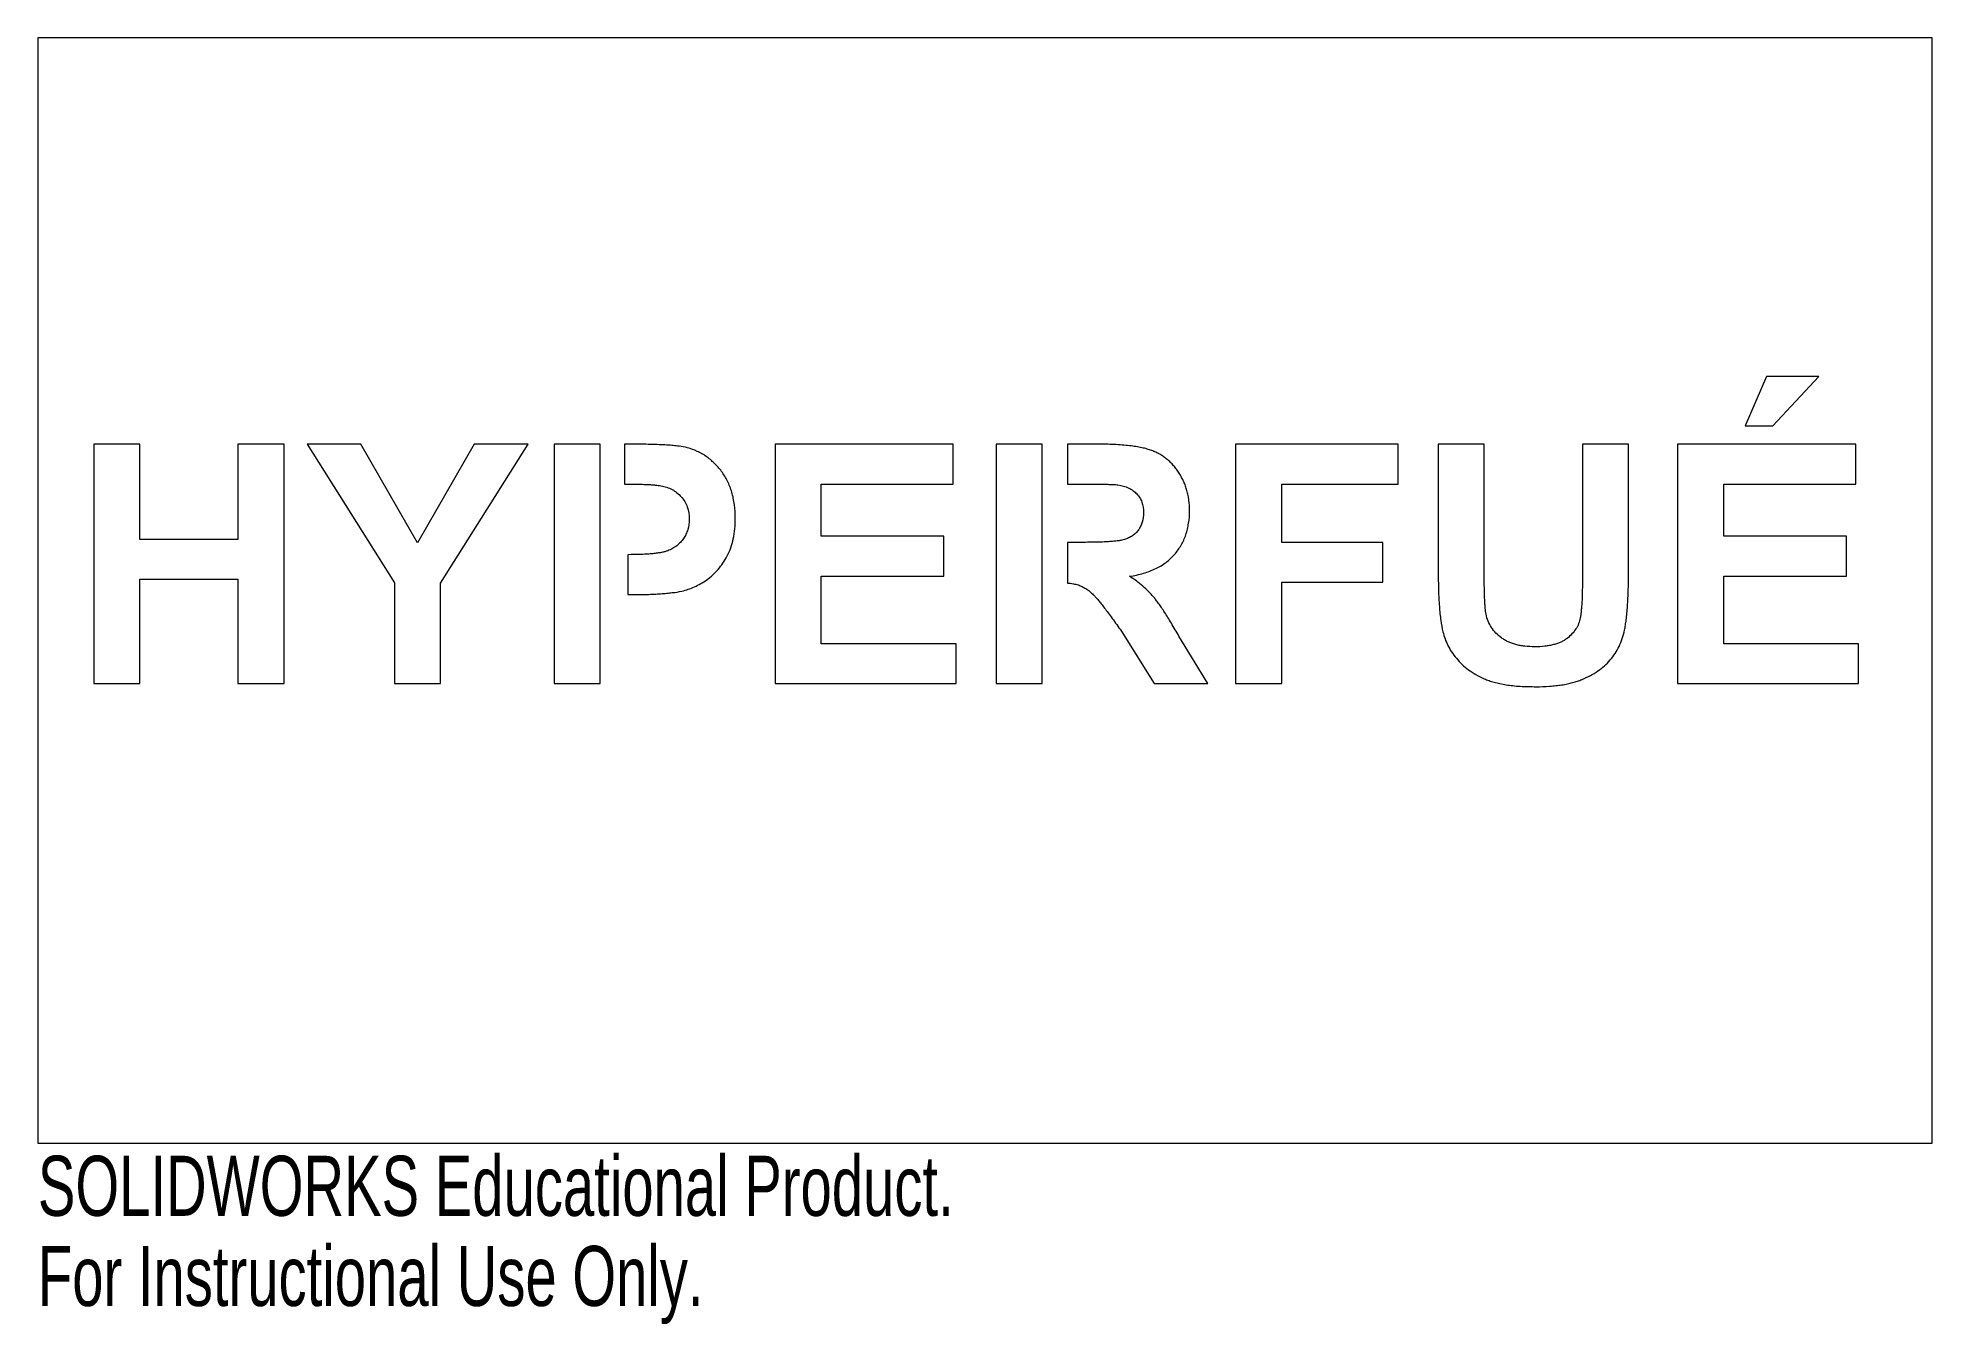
# Model space of a CAD drawing. Header units: millimetres. Extents: x -15.2 to 0, y -1.5 to 8.9.
import ezdxf

# ---------------------------------------------------------------- set-up
doc = ezdxf.new("R2010")
doc.units = ezdxf.units.MM
doc.styles.add('SLDTEXTSTYLE0', font='TXT', dxfattribs={"width": 0.7})

msp = doc.modelspace()

# ---------------------------------------------------------------- linework, layer by layer
at = {"color": 7, "linetype": 'Continuous', "lineweight": 15}
for p, q in [((-15.24, 8.89), (-15.24, 0)), ((0, 8.89), (-15.24, 8.89)), ((0, 0), (0, 8.89)), ((-1.332, 6.165), (-1.504, 5.77)), ((-0.912, 6.165), (-1.332, 6.165)), ((-1.282, 5.77), (-0.912, 6.165)), ((-1.504, 5.77), (-1.282, 5.77)), ((-14.791, 5.622), (-14.791, 3.696)), ((-14.42, 5.622), (-14.791, 5.622)), ((-14.42, 4.856), (-14.42, 5.622)), ((-13.63, 5.622), (-13.63, 4.856)), ((-13.259, 5.622), (-13.63, 5.622)), ((-13.259, 3.696), (-13.259, 5.622)), ((-13.074, 5.622), (-12.37, 4.506)), ((-12.641, 5.622), (-13.074, 5.622)), ((-12.186, 4.828), (-12.641, 5.622)), ((-11.729, 5.622), (-12.186, 4.828)), ((-12, 4.504), (-11.296, 5.622)), ((-11.296, 5.622), (-11.729, 5.622)), ((-11.086, 5.622), (-11.086, 3.696)), ((-10.716, 5.622), (-11.086, 5.622)), ((-10.716, 3.696), (-10.716, 5.622)), ((-10.52, 5.622), (-10.52, 5.301)), ((-10.47, 5.622), (-10.52, 5.622)), ((-9.308, 5.622), (-9.308, 3.696)), ((-7.876, 5.622), (-9.308, 5.622)), ((-7.876, 5.301), (-7.876, 5.622)), ((-7.16, 5.622), (-7.53, 5.622)), ((-7.53, 5.622), (-7.53, 3.696)), ((-7.16, 3.696), (-7.16, 5.622)), ((-6.955, 5.622), (-6.955, 5.301)), ((-6.722, 5.622), (-6.955, 5.622)), ((-5.604, 5.622), (-5.604, 3.696)), ((-4.295, 5.622), (-5.604, 5.622)), ((-4.295, 5.301), (-4.295, 5.622)), ((-3.974, 5.622), (-3.974, 4.599)), ((-3.604, 5.622), (-3.974, 5.622)), ((-3.604, 4.577), (-3.604, 5.622)), ((-2.813, 5.622), (-2.813, 4.554)), ((-2.443, 5.622), (-2.813, 5.622)), ((-2.443, 4.615), (-2.443, 5.622)), ((-2.048, 5.622), (-2.048, 3.696)), ((-0.615, 5.622), (-2.048, 5.622)), ((-0.615, 5.301), (-0.615, 5.622)), ((-8.938, 5.301), (-7.876, 5.301)), ((-8.938, 4.881), (-8.938, 5.301)), ((-6.955, 5.301), (-6.845, 5.301)), ((-5.233, 5.301), (-4.295, 5.301)), ((-5.233, 4.832), (-5.233, 5.301)), ((-1.677, 5.301), (-0.615, 5.301)), ((-1.677, 4.881), (-1.677, 5.301)), ((-7.95, 4.881), (-8.938, 4.881)), ((-7.95, 4.56), (-7.95, 4.881)), ((-0.69, 4.881), (-1.677, 4.881)), ((-0.69, 4.56), (-0.69, 4.881)), ((-13.63, 4.856), (-14.42, 4.856)), ((-10.494, 4.733), (-10.494, 4.412)), ((-6.955, 4.832), (-6.955, 4.505)), ((-6.861, 4.832), (-6.955, 4.832)), ((-4.419, 4.832), (-5.233, 4.832)), ((-4.419, 4.511), (-4.419, 4.832)), ((-14.42, 4.535), (-13.63, 4.535)), ((-14.42, 3.696), (-14.42, 4.535)), ((-13.63, 4.535), (-13.63, 3.696)), ((-12.37, 4.506), (-12.37, 3.696)), ((-12, 3.696), (-12, 4.504)), ((-8.938, 4.56), (-7.95, 4.56)), ((-8.938, 4.017), (-8.938, 4.56)), ((-5.233, 4.511), (-4.419, 4.511)), ((-5.233, 3.696), (-5.233, 4.511)), ((-1.677, 4.56), (-0.69, 4.56)), ((-1.677, 4.017), (-1.677, 4.56)), ((-10.494, 4.412), (-10.462, 4.412)), ((-6.533, 4.133), (-6.259, 3.696)), ((-7.851, 4.017), (-8.938, 4.017)), ((-7.851, 3.696), (-7.851, 4.017)), ((-5.826, 3.696), (-6.06, 4.077)), ((-0.591, 4.017), (-1.677, 4.017)), ((-0.591, 3.696), (-0.591, 4.017)), ((-14.791, 3.696), (-14.42, 3.696)), ((-13.63, 3.696), (-13.259, 3.696)), ((-12.37, 3.696), (-12, 3.696)), ((-11.086, 3.696), (-10.716, 3.696)), ((-9.308, 3.696), (-7.851, 3.696)), ((-7.53, 3.696), (-7.16, 3.696)), ((-6.259, 3.696), (-5.826, 3.696)), ((-5.604, 3.696), (-5.233, 3.696)), ((-2.048, 3.696), (-0.591, 3.696)), ((-15.24, 0), (0, 0))]:
    msp.add_line(p, q, dxfattribs=at)
for points, knots in [([(-10.013, 5.593), (-10.036, 5.599), (-10.074, 5.605), (-10.13, 5.611), (-10.183, 5.615), (-10.244, 5.618), (-10.34, 5.621), (-10.417, 5.622), (-10.47, 5.622)], [0, 0, 0, 0, 0.151571, 0.252279, 0.368745, 0.501838, 0.650831, 1, 1, 1, 1]), ([(-9.629, 5.024), (-9.629, 5.061), (-9.633, 5.116), (-9.644, 5.186), (-9.656, 5.235), (-9.672, 5.281), (-9.691, 5.324), (-9.713, 5.365), (-9.739, 5.403), (-9.767, 5.438), (-9.798, 5.469), (-9.829, 5.498), (-9.863, 5.524), (-9.898, 5.546), (-9.947, 5.571), (-9.986, 5.586), (-10.013, 5.593)], [0, 0, 0, 0, 0.149934, 0.220176, 0.287786, 0.353368, 0.417067, 0.479569, 0.541425, 0.60254, 0.661509, 0.719061, 0.775546, 0.831774, 0.887471, 1, 1, 1, 1]), ([(-5.974, 5.088), (-5.974, 5.116), (-5.977, 5.156), (-5.985, 5.209), (-5.995, 5.248), (-6.006, 5.285), (-6.02, 5.32), (-6.038, 5.355), (-6.057, 5.388), (-6.078, 5.42), (-6.102, 5.449), (-6.127, 5.476), (-6.154, 5.5), (-6.182, 5.521), (-6.213, 5.541), (-6.245, 5.557), (-6.279, 5.571), (-6.317, 5.584), (-6.36, 5.594), (-6.407, 5.603), (-6.46, 5.61), (-6.518, 5.615), (-6.606, 5.621), (-6.674, 5.622), (-6.722, 5.622)], [0, 0, 0, 0, 0.07769, 0.115491, 0.15273, 0.189149, 0.225738, 0.262032, 0.298714, 0.335014, 0.370125, 0.404778, 0.438961, 0.472886, 0.506755, 0.540927, 0.575684, 0.612562, 0.653968, 0.699711, 0.750273, 0.805345, 0.865432, 1, 1, 1, 1]), ([(-10.52, 5.301), (-10.486, 5.3), (-10.438, 5.301), (-10.377, 5.299), (-10.338, 5.298), (-10.304, 5.296), (-10.267, 5.293), (-10.242, 5.29), (-10.227, 5.287)], [0, 0, 0, 0, 0.343668, 0.49119, 0.624281, 0.741652, 0.843345, 1, 1, 1, 1]), ([(-10.227, 5.287), (-10.196, 5.281), (-10.15, 5.267), (-10.098, 5.232), (-10.063, 5.2), (-10.034, 5.162), (-10.007, 5.102), (-9.999, 5.052), (-10, 5.019)], [0, 0, 0, 0, 0.248654, 0.369351, 0.491379, 0.613912, 0.736822, 1, 1, 1, 1]), ([(-6.845, 5.301), (-6.808, 5.301), (-6.756, 5.301), (-6.69, 5.3), (-6.651, 5.299), (-6.617, 5.299), (-6.584, 5.297), (-6.563, 5.296), (-6.55, 5.295)], [0, 0, 0, 0, 0.374648, 0.530536, 0.666795, 0.78079, 0.875187, 1, 1, 1, 1]), ([(-6.55, 5.295), (-6.521, 5.29), (-6.478, 5.279), (-6.428, 5.249), (-6.398, 5.223), (-6.374, 5.192), (-6.35, 5.142), (-6.345, 5.1), (-6.345, 5.071)], [0, 0, 0, 0, 0.27111, 0.392998, 0.511329, 0.627212, 0.743644, 1, 1, 1, 1]), ([(-6.345, 5.071), (-6.346, 5.046), (-6.348, 5.008), (-6.367, 4.962), (-6.385, 4.932), (-6.407, 4.906), (-6.434, 4.884), (-6.465, 4.867), (-6.494, 4.855), (-6.522, 4.848), (-6.551, 4.844), (-6.586, 4.84), (-6.628, 4.837), (-6.676, 4.834), (-6.755, 4.833), (-6.818, 4.832), (-6.861, 4.832)], [0, 0, 0, 0, 0.118641, 0.172915, 0.22609, 0.27818, 0.330405, 0.384306, 0.440452, 0.474673, 0.518532, 0.572806, 0.63701, 0.712416, 0.79782, 1, 1, 1, 1]), ([(-6.457, 4.559), (-6.419, 4.565), (-6.364, 4.576), (-6.294, 4.599), (-6.247, 4.62), (-6.203, 4.643), (-6.163, 4.67), (-6.127, 4.701), (-6.095, 4.734), (-6.066, 4.77), (-6.042, 4.809), (-6.021, 4.85), (-6.003, 4.893), (-5.991, 4.939), (-5.978, 5.004), (-5.974, 5.054), (-5.974, 5.088)], [0, 0, 0, 0, 0.145951, 0.213167, 0.278311, 0.340344, 0.400917, 0.459956, 0.518089, 0.576278, 0.633355, 0.691218, 0.749475, 0.809205, 0.870638, 1, 1, 1, 1]), ([(-10, 5.019), (-9.999, 4.99), (-10.005, 4.949), (-10.025, 4.897), (-10.045, 4.862), (-10.07, 4.831), (-10.1, 4.804), (-10.134, 4.781), (-10.167, 4.766), (-10.197, 4.756), (-10.224, 4.75), (-10.257, 4.745), (-10.295, 4.74), (-10.338, 4.737), (-10.404, 4.734), (-10.457, 4.733), (-10.494, 4.733)], [0, 0, 0, 0, 0.129508, 0.190983, 0.253045, 0.314543, 0.375766, 0.438175, 0.503068, 0.539772, 0.583446, 0.633873, 0.692336, 0.75769, 0.831202, 1, 1, 1, 1]), ([(-10.059, 4.44), (-10.024, 4.448), (-9.972, 4.465), (-9.906, 4.5), (-9.856, 4.531), (-9.809, 4.57), (-9.765, 4.614), (-9.727, 4.666), (-9.692, 4.724), (-9.663, 4.789), (-9.636, 4.889), (-9.629, 4.969), (-9.629, 5.024)], [0, 0, 0, 0, 0.136217, 0.208096, 0.282986, 0.360343, 0.438991, 0.520516, 0.605548, 0.694843, 0.789465, 1, 1, 1, 1]), ([(-3.974, 4.599), (-3.973, 4.548), (-3.973, 4.475), (-3.969, 4.381), (-3.965, 4.318), (-3.96, 4.259), (-3.951, 4.191), (-3.943, 4.143), (-3.936, 4.112)], [0, 0, 0, 0, 0.30941, 0.448454, 0.578175, 0.698572, 0.808306, 1, 1, 1, 1]), ([(-3.589, 4.254), (-3.592, 4.27), (-3.595, 4.297), (-3.598, 4.336), (-3.6, 4.374), (-3.602, 4.417), (-3.603, 4.485), (-3.603, 4.539), (-3.604, 4.577)], [0, 0, 0, 0, 0.149437, 0.248861, 0.36599, 0.498619, 0.649061, 1, 1, 1, 1]), ([(-3.186, 3.671), (-3.15, 3.671), (-3.096, 3.673), (-3.028, 3.679), (-2.98, 3.685), (-2.935, 3.693), (-2.893, 3.703), (-2.854, 3.715), (-2.805, 3.733), (-2.75, 3.759), (-2.689, 3.796), (-2.636, 3.837), (-2.589, 3.885), (-2.55, 3.937), (-2.517, 3.995), (-2.492, 4.058), (-2.476, 4.116), (-2.467, 4.167), (-2.46, 4.212), (-2.455, 4.264), (-2.45, 4.322), (-2.447, 4.386), (-2.443, 4.484), (-2.443, 4.561), (-2.443, 4.615)], [0, 0, 0, 0, 0.076783, 0.112704, 0.14661, 0.178801, 0.209399, 0.23851, 0.266155, 0.31868, 0.368555, 0.416022, 0.462364, 0.508185, 0.554891, 0.602911, 0.653324, 0.681387, 0.713671, 0.750189, 0.791279, 0.836933, 0.886667, 1, 1, 1, 1]), ([(-10.462, 4.412), (-10.421, 4.411), (-10.361, 4.413), (-10.283, 4.415), (-10.231, 4.419), (-10.182, 4.422), (-10.125, 4.429), (-10.084, 4.434), (-10.059, 4.44)], [0, 0, 0, 0, 0.306738, 0.445876, 0.575632, 0.696017, 0.806245, 1, 1, 1, 1]), ([(-6.955, 4.505), (-6.94, 4.504), (-6.911, 4.5), (-6.872, 4.491), (-6.839, 4.477), (-6.807, 4.46), (-6.777, 4.438), (-6.752, 4.415), (-6.731, 4.393), (-6.712, 4.37), (-6.69, 4.343), (-6.664, 4.311), (-6.636, 4.274), (-6.591, 4.214), (-6.557, 4.166), (-6.533, 4.133)], [0, 0, 0, 0, 0.0667617, 0.1208287, 0.1696315, 0.2202597, 0.2734865, 0.3295726, 0.3628078, 0.4038775, 0.4535473, 0.5114871, 0.5778181, 0.6527822, 0.8276472, 0.8276472, 0.8276472, 0.8276472]), ([(-6.06, 4.077), (-6.079, 4.112), (-6.109, 4.163), (-6.148, 4.227), (-6.174, 4.269), (-6.199, 4.307), (-6.222, 4.34), (-6.244, 4.369), (-6.27, 4.402), (-6.305, 4.439), (-6.367, 4.497), (-6.42, 4.535), (-6.457, 4.559)], [0, 0, 0, 0, 0.192451, 0.278148, 0.35634, 0.427243, 0.491221, 0.548328, 0.597781, 0.692342, 0.790351, 1, 1, 1, 1]), ([(-2.813, 4.554), (-2.813, 4.519), (-2.814, 4.468), (-2.815, 4.402), (-2.817, 4.359), (-2.82, 4.32), (-2.823, 4.285), (-2.826, 4.254), (-2.832, 4.219), (-2.842, 4.178), (-2.865, 4.134), (-2.897, 4.094), (-2.93, 4.064), (-2.96, 4.043), (-2.986, 4.029), (-3.015, 4.018), (-3.046, 4.009), (-3.08, 4.001), (-3.13, 3.994), (-3.17, 3.992), (-3.197, 3.992)], [0, 0, 0, 0, 0.132448, 0.191007, 0.244324, 0.292905, 0.33674, 0.37537, 0.408898, 0.470133, 0.530864, 0.593445, 0.660036, 0.694907, 0.731404, 0.76972, 0.810258, 0.853458, 0.899061, 1, 1, 1, 1]), ([(-3.197, 3.992), (-3.224, 3.992), (-3.263, 3.995), (-3.314, 4.001), (-3.348, 4.01), (-3.381, 4.02), (-3.411, 4.032), (-3.439, 4.046), (-3.473, 4.069), (-3.51, 4.101), (-3.559, 4.162), (-3.581, 4.216), (-3.589, 4.254)], [0, 0, 0, 0, 0.15655, 0.229414, 0.298092, 0.364134, 0.427454, 0.48892, 0.548495, 0.663447, 0.774056, 1, 1, 1, 1]), ([(-3.936, 4.112), (-3.927, 4.074), (-3.906, 4.019), (-3.866, 3.949), (-3.828, 3.898), (-3.783, 3.85), (-3.73, 3.806), (-3.669, 3.767), (-3.614, 3.738), (-3.564, 3.719), (-3.522, 3.706), (-3.476, 3.695), (-3.426, 3.686), (-3.372, 3.679), (-3.291, 3.672), (-3.229, 3.672), (-3.186, 3.671)], [0, 0, 0, 0, 0.122907, 0.187026, 0.254376, 0.324175, 0.39626, 0.471681, 0.551357, 0.594208, 0.640367, 0.690205, 0.744026, 0.80157, 0.863357, 1, 1, 1, 1])]:
    msp.add_open_spline(points, degree=3, knots=knots, dxfattribs=at)

# ---------------------------------------------------------------- texts
at = {"color": 7, "linetype": 'Continuous', "char_height": 0.48336, "attachment_point": 1, "style": 'SLDTEXTSTYLE0'}
for s, insert in [('SOLIDWORKS Educational Product.', (-15.24, -0.102)), ('For Instructional Use Only.', (-15.24, -0.827))]:
    msp.add_mtext(s, dxfattribs=dict(at, insert=insert))

doc.saveas('drawing.dxf')
